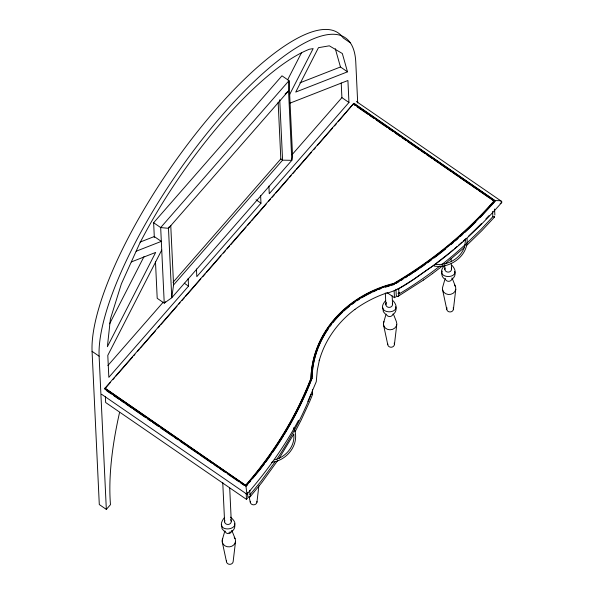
<?xml version="1.0" encoding="UTF-8"?>
<svg xmlns="http://www.w3.org/2000/svg" width="594" height="594" viewBox="0 0 594 594"><rect width="100%" height="100%" fill="white"/><g stroke="black" fill="none" stroke-linecap="round" stroke-linejoin="round"><path stroke-width="0.89" d="M284.132 434.756A414.991 369.097 -2.7 0 0 311.887 378.749L312.771 367.627A110.959 98.686 -2.7 0 1 382.714 287.563L394.186 284.11A414.991 369.097 -2.7 0 0 480.316 216.981L495.455 200.579L499.992 200.705L501.692 201.448L501.737 202.509C481.37 225.69 458.798 246.911 433.984 265.273L433.724 265.459C417.723 275.564 403.2 289.657 384.259 293.83C373.723 297.691 363.751 302.947 354.677 309.563L354.937 309.37C337.993 322.097 324.888 340.095 319.253 360.625L319.379 360.127L317.307 370.136L316.253 381.712L307.863 401.492M311.887 378.749L312.793 368.035A110.959 98.686 -2.7 0 1 318.013 348.262M235.499 541.691L233.138 561.731A3.356 2.985 -2.7 0 1 229.343 564.3A3.356 2.985 -2.7 0 1 226.5 560.951M256.935 502.227L258.865 485.833M394.416 344.646L396.777 324.606M453.415 309.363L455.776 289.323M170.76 225.49L173.567 284.949L171.755 297.772L164.241 303.155L157.202 298.314L155.465 261.442M464.939 245.203L465.414 239.991M221.607 524.94L222.052 528.749L224.332 531.288M382.885 307.863L383.33 311.664L385.38 314.078M222.208 540.139L224.814 531.125M383.486 323.054L386.093 314.048M445.092 278.764L442.485 287.771A6.712 5.97 -2.7 0 0 450.801 294.312A6.712 5.97 -2.7 0 0 454.499 284.912M442.344 271.094C441.082 273.737 441.951 277.131 444.379 278.794M464.954 245.077C462.021 257.677 448.641 265.496 436.026 264.419M310.914 394.795L308.553 400.601A413.855 368.094 -2.7 0 1 279.195 455.717L276.774 459.325M169.216 226.767L168.481 228.319L171.755 297.772L291.817 160.335L292.582 156.244L289.018 80.658L281.972 75.817L153.638 222.728L154.329 237.474M109.586 323.827L144.008 256.601M161.724 250.059L107.796 355.375L108.836 377.346L188.528 286.122L188.164 278.46M287.667 79.774L301.5 52.762M289.679 94.439L313.149 48.604L309.377 49.25A194.624 57.774 -55.5 0 0 139.59 243.614L121.376 283.865L110.395 319.023L107.388 346.703L155.665 252.428L131.296 261.954M293.748 434.14L279.262 458.189M295.018 431.845L301.061 420.248L309.764 401.314L312.615 394.297L312.392 389.664M298.515 420.344C284.303 446.918 266.647 471.488 246.911 494.223L101.589 394.268M247.557 492.278L247.772 496.747L249.48 497.378L250.401 495.53M275.326 461.486L260.833 481.467L249.97 494.728L250.326 495.196M277.784 460.387L261.754 482.647L250 496.948M466.342 245.723L481.905 230.628L494.579 216.973L494.475 216.342M397.817 288.951L398.544 288.305M246.733 493.673L246.911 494.223L245.961 486.196L260.075 469.097A414.991 369.097 -2.7 0 0 311.865 378.341M246.569 485.892L247.743 484.466M249.51 482.328L250.683 480.902M252.45 478.764L260.098 469.505A414.991 369.097 -2.7 0 0 264.582 463.632M105.376 396.562L105.658 402.517L246.465 499.368L247.817 497.772M173.025 282.343L280.821 158.94L278.148 102.227M173.567 284.949L282.581 160.15L279.737 99.777M107.878 365.54L163.239 302.168M292.025 154.737L341.906 97.631L341.216 82.982M165.459 301.767L164.241 303.155L160.677 227.569L289.018 80.658L288.543 90.882L291.817 160.335L282.581 160.15L280.821 158.94M260.618 195.523L260.974 203.185L196.807 276.641L196.443 268.978M290.087 103.111L347.913 80.502L348.953 102.48L269.253 193.703L268.896 186.048M104.982 388.216L353.378 103.868L494.201 201.128A413.855 368.094 -2.7 0 1 393.807 283.806A111.85 99.488 -2.7 0 0 311.004 378.586A413.855 368.094 -2.7 0 1 245.805 485.476L104.982 388.216L245.805 485.476M105.004 388.625L110.499 382.336M112.934 379.544L114.768 377.45M115.986 376.047L132.469 357.187M133.687 355.791L134.905 354.395M137.348 351.596L139.182 349.502M140.399 348.106L155.658 330.635M158.101 327.843L159.927 325.75M161.152 324.346L177.019 306.185M178.853 304.091L180.071 302.695M181.905 300.594L184.34 297.802M185.566 296.406L200.824 278.935M202.651 276.841L205.093 274.049M206.311 272.646L220.961 255.88M223.403 253.089L225.23 250.995M227.064 248.893L229.507 246.102M230.724 244.706L245.983 227.235M247.817 225.141L250.252 222.349M251.477 220.953L266.127 204.18M268.562 201.388L270.396 199.294M272.23 197.193L274.666 194.401M275.891 193.005L288.097 179.032M289.315 177.636L291.149 175.534M292.976 173.441L295.418 170.649M296.636 169.253L311.286 152.48M313.729 149.688L315.562 147.594M317.389 145.493L332.647 128.029M334.481 125.935L336.308 123.834M338.142 121.74L353.378 103.868M350.252 42.775L343.213 37.934A208.049 61.761 -55.5 0 0 199.213 129.425A208.049 61.761 -55.5 0 0 92.07 351.344L99.295 504.558L106.333 509.4L110.477 504.662A595.039 176.641 -55.5 0 1 119.476 412.83M492.589 211.449L492.827 216.713L481.066 229.366L466.268 243.718M480.338 217.382L494.267 202.302M485.899 218.919L488.996 215.659M481.571 223.478L468.636 236.093M501.737 202.509L500.133 203.594M285.135 93.949L288.543 90.882L168.481 228.319L160.677 227.569L153.638 222.728M458.553 245.233L461.939 242.204M463.298 240.993L466 238.573M465.54 244.416L457.536 251.552A413.855 368.094 -2.7 0 1 441.446 264.835M464.308 247.542L444.884 264.04M452.413 278.786C454.722 277.227 455.784 274.042 454.655 271.451M232.135 531.155C234.444 529.588 235.506 526.403 234.378 523.811M450.23 252.309L453.014 249.955M454.403 248.775L457.187 246.421M449.539 252.896L432.157 266.439M442.745 265.756L432.491 273.589M385.491 300.772C372.653 315.481 405.888 315.459 393.117 300.772M444.49 265.488C431.652 280.197 464.887 280.175 452.116 265.488M224.213 517.857C211.308 534.674 247.134 530.553 230.427 517.122M395.968 289.189L396.272 295.545L397.594 296.636L423.596 279.974M432.224 266.394L414.048 279.076L398.477 288.833M423.537 280.019L432.558 273.544M397.883 296.547L398.789 295.47L398.7 294.223M398.084 293.399L399.517 292.53M386.85 292.463L394.461 297.691L396.317 296.569M494.579 216.973L492.827 216.713M299.911 82.841L340.466 66.988L347.505 71.837L295.738 92.07L318.466 47.683L329.321 45.812L342.33 53.519L347.505 71.837M140.013 242.122L154.269 236.546L161.316 241.387L136.145 251.225M274.584 459.875C286.1 456.905 295.315 446.012 293.755 434.066M385.38 287.177L389.79 285.848M391.557 285.313L394.208 284.519M228.942 532.387L230.524 532.009M271.607 462.318C286.568 460.684 299.45 445.069 294.602 430.011M434.229 266.082C450.319 268.778 468.673 255.643 467.047 238.446M311.085 394.52L312.548 394.423L312.154 393.763M356.37 101.492L501.692 201.448M353.994 103.274L495.478 200.995L354.009 103.683M353.4 104.277L354.922 105.324M357.202 106.89L367.857 114.219M369.379 115.266L373.945 118.406M376.232 119.981L386.887 127.309M388.409 128.356L392.976 131.497M395.262 133.071L400.586 136.731M402.108 137.778L405.917 140.399M407.439 141.446L419.616 149.822M421.139 150.869L424.94 153.482M426.462 154.529L432.551 158.717M434.073 159.771L438.639 162.912M440.161 163.959L451.581 171.807M453.103 172.854L457.67 175.995M459.192 177.042L470.611 184.897M472.133 185.944L476.7 189.085M478.979 190.652L489.634 197.988M491.156 199.035L494.201 201.128M341.906 97.631L348.953 102.48M256.051 199.792L260.974 203.185M184.303 283.212L188.528 286.122M92.07 351.344L99.109 356.185L106.333 509.4M104.492 388.892L245.961 486.196M106.809 390.874L111.397 394.03M113.692 395.611L119.038 399.294M120.567 400.341L124.391 402.977M125.921 404.024L132.039 408.234M133.568 409.288L145.805 417.701M147.334 418.755L151.158 421.384M152.688 422.438L158.806 426.641M160.335 427.695L172.572 436.115M174.101 437.162L177.925 439.79M180.212 441.372L185.566 445.055M187.095 446.101L198.567 453.994M200.096 455.049L212.333 463.461M213.862 464.515L217.686 467.144M219.216 468.198L225.334 472.401M227.628 473.982L239.1 481.868M240.629 482.922L244.453 485.55M293.688 427.687L294.572 429.885M452.413 278.838L455.36 286.256M231.809 530.375L235.083 538.624M395.656 306.734C396.785 309.326 395.723 312.511 393.414 314.07L396.354 321.547A6.712 5.97 -2.7 0 1 390.065 329.804A6.712 5.97 -2.7 0 1 383.962 321.554M335.291 48.678L340.466 66.988M442.471 289.33L446.762 309.37M383.472 324.614L387.763 344.654M249.168 497.007L250.289 502.234M222.193 541.691L226.485 561.731M494.579 209.058L494.861 215.013M451.069 258.672L451.202 261.419M451.284 263.253L451.544 268.748M444.668 264.954L444.884 269.535M398.715 288.751L398.96 294.008L404.707 290.533A413.855 368.094 -2.7 0 0 440.013 265.956M394.141 290.882L394.461 297.691M392.159 295.79L392.545 304.031M385.328 292.909L385.885 304.819M357.699 102.97L355.784 62.355A208.049 61.761 -55.5 0 0 222.965 114.278A208.049 61.761 -55.5 0 0 99.109 356.185M249.762 490.347L249.955 494.735M246.183 493.406L246.465 499.368M229.715 488.127L231.266 521.116M222.75 482.499L224.606 521.896M256.95 501.447A3.356 2.985 -2.7 0 1 253.579 504.826A3.356 2.985 -2.7 0 1 250.297 501.455M234.222 537.273A6.712 5.97 -2.7 0 1 229.663 546.829A6.712 5.97 -2.7 0 1 222.683 538.632M231.697 531.088A3.356 2.985 -2.7 0 1 225.044 531.088M230.621 519.683A3.356 2.985 -2.7 0 1 228.341 524.465A3.356 2.985 -2.7 0 1 224.851 520.366M394.208 343.117A3.356 2.985 -2.7 0 1 391.498 347.223A3.356 2.985 -2.7 0 1 387.771 343.874M392.968 314.003A3.356 2.985 -2.7 0 1 386.538 314.761M392.33 303.282A3.356 2.985 -2.7 0 1 388.743 307.388A3.356 2.985 -2.7 0 1 386.575 302.613M453.207 307.833A3.356 2.985 -2.7 0 1 450.059 311.961A3.356 2.985 -2.7 0 1 447.007 307.833M451.982 277.94A3.356 2.985 -2.7 0 1 449.057 281.296A3.356 2.985 -2.7 0 1 445.322 278.727M451.329 267.998A3.356 2.985 -2.7 0 1 448.18 272.126A3.356 2.985 -2.7 0 1 445.129 267.998M475.905 221.852A414.991 369.097 -2.7 0 1 464.82 232.432M462.815 234.259A414.991 369.097 -2.7 0 1 460.127 236.679M458.085 238.476A414.991 369.097 -2.7 0 1 455.353 240.852M453.281 242.627A414.991 369.097 -2.7 0 1 451.202 244.386M445.589 249.005A414.991 369.097 -2.7 0 1 434.08 257.982M431.147 260.165A414.991 369.097 -2.7 0 1 427.45 262.86M425.215 264.456A414.991 369.097 -2.7 0 1 419.951 268.139M418.436 269.179A414.991 369.097 -2.7 0 1 413.855 272.252M412.318 273.27A414.991 369.097 -2.7 0 1 409.214 275.289M407.655 276.284A414.991 369.097 -2.7 0 1 405.308 277.769M402.947 279.247A414.991 369.097 -2.7 0 1 400.579 280.702M398.99 281.667A414.991 369.097 -2.7 0 1 395.804 283.576M494.186 200.72A413.855 368.094 -2.7 0 1 393.785 283.397A111.85 99.488 -2.7 0 0 310.989 378.178A413.855 368.094 -2.7 0 1 245.79 485.068M318.347 347.431A110.959 98.686 -2.7 0 1 328.682 328.304M330.294 326.061A110.959 98.686 -2.7 0 1 331.4 324.591M333.123 322.408A110.959 98.686 -2.7 0 1 342.701 312.125M343.978 310.944A110.959 98.686 -2.7 0 1 349.302 306.415M352.079 304.269A110.959 98.686 -2.7 0 1 354.937 302.205M357.128 300.713A110.959 98.686 -2.7 0 1 359.363 299.272M361.635 297.876A110.959 98.686 -2.7 0 1 371.079 292.805M372.705 292.04A110.959 98.686 -2.7 0 1 376.826 290.236M378.504 289.56A110.959 98.686 -2.7 0 1 381.036 288.587M283.657 435.536A414.991 369.097 -2.7 0 1 272.646 452.42M271.072 454.685A414.991 369.097 -2.7 0 1 265.681 462.154"/></g></svg>
